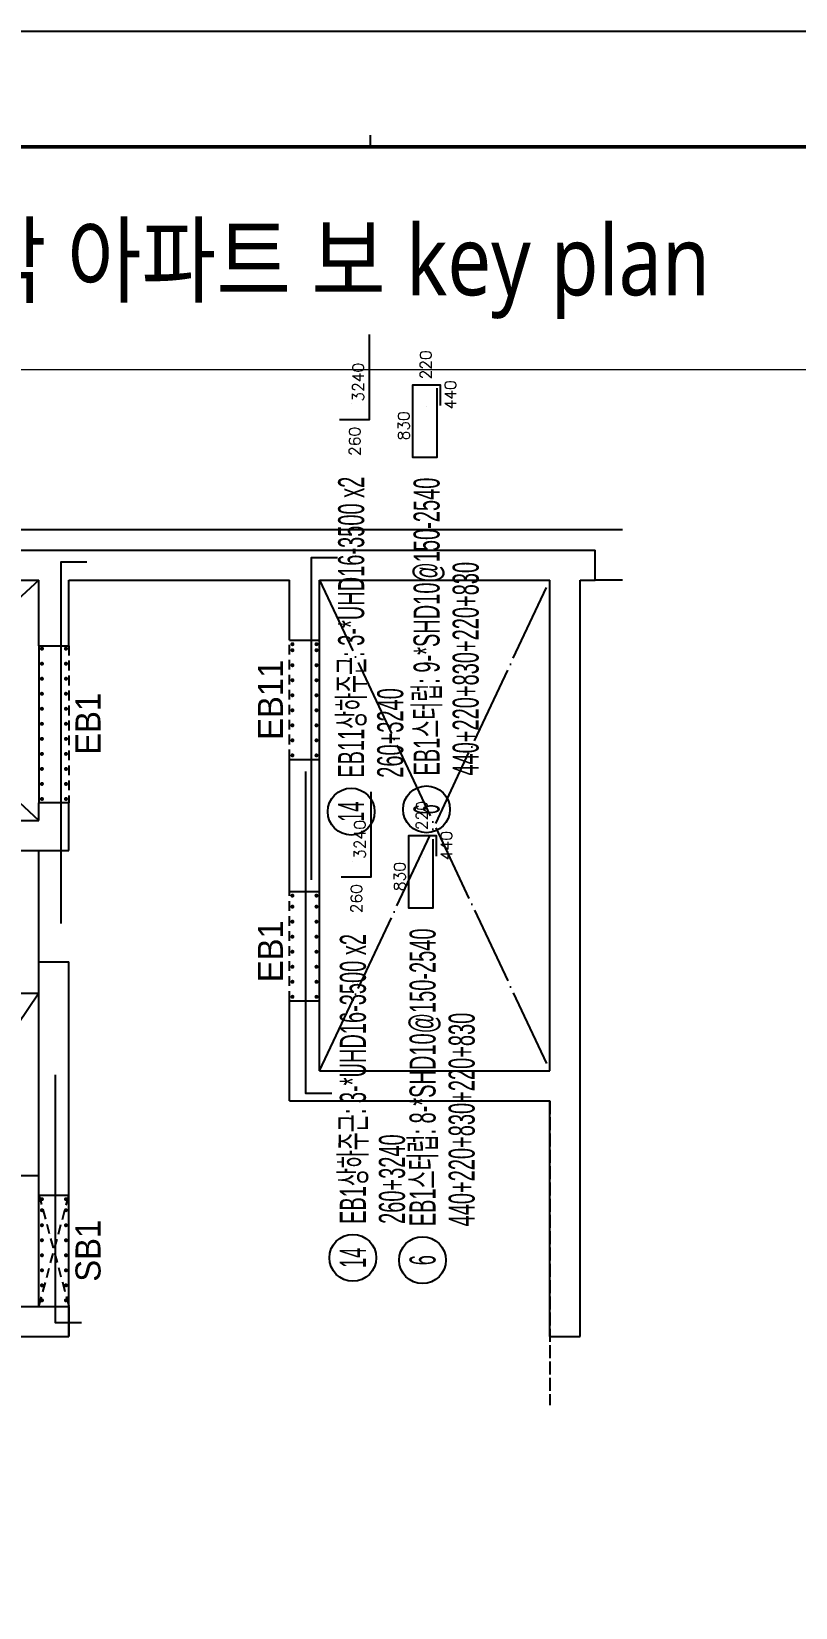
# Model space of a CAD drawing. Header units: millimetres. Extents: x 350420 to 672135, y -312840 to -44390.
# Drawn here: x 426848 to 434471, y -124419 to -108688 of the extents above; entities that cross this region are included whole.
import ezdxf
from ezdxf.enums import TextEntityAlignment as Align
from ezdxf.xclip import XClip

# ---------------------------------------------------------------- set-up
doc = ezdxf.new("R2010")
doc.units = ezdxf.units.MM
doc.header["$LTSCALE"] = 65
doc.header["$XCLIPFRAME"] = 0
for name, pattern in [('HID', [2.5, 2, -0.5]), ('XS-지하주차장$0$DDOT', [14, 12, -1, 0, -1]), ('XS-지하주차장$0$HID', [2.3, 1.5, -0.8])]:
    doc.linetypes.add(name, pattern=pattern)
for name, color, linetype in [('00', 7, 'Continuous'), ('NAME-B', 6, 'Continuous'), ('RP_TAG', 7, 'Continuous'), ('TEXT-배근', 3, 'Continuous'), ('XREBAR', 1, 'Continuous'), ('XS-지하주차장$0$AWG', 5, 'XS-지하주차장$0$HID'), ('XS-지하주차장$0$BEAM', 6, 'XS-지하주차장$0$HID'), ('XS-지하주차장$0$EL7', 7, 'Continuous'), ('XS-지하주차장$0$FP-CORE', 8, 'Continuous'), ('XS-지하주차장$0$OPEN', 9, 'XS-지하주차장$0$DDOT'), ('XS-지하주차장$0$W1', 2, 'Continuous'), ('XS-지하주차장$0$W1-H', 11, 'XS-지하주차장$0$HID')]:
    doc.layers.add(name, color=color, linetype=linetype)
doc.layers.add('XTITLE', color=22, linetype='Continuous', lineweight=0)
doc.styles.add('RPWK1', font='arial.ttf', dxfattribs={"bigfont": 'whgtxt.shx'})
doc.styles.add('RPWK2', font='romans.shx', dxfattribs={"bigfont": 'whgtxt.shx'})
doc.styles.add('돋움', font='malgun.ttf')
doc.styles.add('돋음', font='Dotum.ttf')

# ---------------------------------------------------------------- blocks, each defined once
blk = doc.blocks.new('dhs_sheet2e')
at = {"color": 7}
blk.add_line((20500.6, 57331.7), (20500.6, 57531.5), dxfattribs=at)
blk.add_lwpolyline([(84000, 0), (84000, 59329.4), (0, 59329.4), (0, 0)], close=True, dxfattribs=at)
at = {"color": 30, "const_width": 64.9}
blk.add_lwpolyline([(81003.6, 57331.7), (2996.4, 57331.7), (2996.4, 1997.6), (81003.6, 1997.6)], close=True, dxfattribs=at)
blk = doc.blocks.new('DFHDHBSD')
at = {"color": 255, "xscale": 0.5, "yscale": 0.5, "zscale": 0.5}
blk.add_blockref('dhs_sheet2e', (0, 0), dxfattribs=at)
blk = doc.blocks.new('zsdhdbgr')
at = {"layer": 'XS-지하주차장$0$AWG', "color": 5, "linetype": 'ByBlock'}
for p, q in [((26435, 19225), (18375, 19225)), ((26935, 18725), (25285, 18725))]:
    blk.add_line(p, q, dxfattribs=at)
at = {"layer": 'XS-지하주차장$0$BEAM'}
for p, q in [((22235, 16935), (22235, 18125)), ((20035, 18070), (20035, 16500)), ((22235, 14525), (22235, 15615)), ((19735, 12585), (20035, 11475)), ((19735, 11475), (20035, 12585))]:
    blk.add_line(p, q, dxfattribs=at)
at = {"layer": 'XS-지하주차장$0$EL7'}
for p, q in [((22535, 16935), (22535, 18125)), ((19735, 18070), (19735, 16500)), ((22535, 14525), (22535, 15615))]:
    blk.add_line(p, q, dxfattribs=at)
at = {"layer": 'XS-지하주차장$0$FP-CORE'}
for p, q in [((18367.5, 14600), (19735, 14600)), ((19735, 14600), (18502.5, 12780)), ((18367.5, 12780), (19735, 12780))]:
    blk.add_line(p, q, dxfattribs=at)
at = {"layer": 'XS-지하주차장$0$OPEN'}
for p, q in [((19735, 16325), (17135, 18725)), ((19735, 18725), (17135, 16325)), ((22535, 13825), (24835, 18725)), ((22535, 18725), (24835, 13825))]:
    blk.add_line(p, q, dxfattribs=at)
at = {"layer": 'XS-지하주차장$0$W1', "color": 8}
for p, q in [((16835, 19025), (25285, 19025)), ((25285, 18725), (25285, 19025)), ((17135, 18725), (19735, 18725)), ((19735, 18070), (19735, 18725)), ((20035, 18725), (22235, 18725)), ((20035, 18070), (20035, 18725)), ((22235, 18125), (22235, 18725)), ((22535, 18725), (24835, 18725)), ((22535, 18125), (22535, 18725)), ((24835, 13825), (24835, 18725)), ((25135, 11175), (25135, 18725)), ((25135, 18725), (25285, 18725)), ((22235, 18125), (22535, 18125)), ((19735, 18070), (20035, 18070)), ((22235, 15615), (22235, 16935)), ((22235, 16935), (22535, 16935)), ((22535, 15615), (22535, 16935)), ((19735, 16325), (19735, 16500)), ((20035, 16500), (19735, 16500)), ((20035, 16025), (20035, 16500)), ((17135, 16325), (19735, 16325)), ((17135, 16025), (20035, 16025)), ((22235, 15615), (22535, 15615)), ((19735, 11475), (19735, 14915)), ((19735, 14915), (20035, 14915)), ((20035, 11175), (20035, 14915)), ((22235, 13525), (22235, 14525)), ((22235, 14525), (22535, 14525)), ((22535, 13825), (22535, 14525)), ((22535, 13825), (24835, 13825)), ((22235, 13525), (24835, 13525)), ((24835, 11175), (24835, 13525)), ((17135, 11475), (19735, 11475)), ((17135, 11175), (20035, 11175)), ((24835, 11175), (25135, 11175))]:
    blk.add_line(p, q, dxfattribs=at)
at = {"layer": 'XS-지하주차장$0$W1', "color": 1, "linetype": 'HID'}
blk.add_lwpolyline([(24835, 13525), (24835, 9375)], dxfattribs=at)
at = {"layer": 'XS-지하주차장$0$W1-H', "color": 8, "linetype": 'ByBlock'}
for p, q in [((16835, 19025), (25285, 19025)), ((25285, 18725), (25285, 19025)), ((17135, 18725), (19735, 18725)), ((19735, 18070), (19735, 18725)), ((20035, 18725), (22235, 18725)), ((20035, 18070), (20035, 18725)), ((22235, 18125), (22235, 18725)), ((22535, 18725), (24835, 18725)), ((22535, 18125), (22535, 18725)), ((24835, 13825), (24835, 18725)), ((25135, 11175), (25135, 18725)), ((25135, 18725), (25285, 18725)), ((22235, 18125), (22535, 18125)), ((19735, 18070), (20035, 18070)), ((22235, 15615), (22235, 16935)), ((22235, 16935), (22535, 16935)), ((22535, 15615), (22535, 16935)), ((19735, 16325), (19735, 16500)), ((20035, 16500), (19735, 16500)), ((20035, 16025), (20035, 16500)), ((17135, 16325), (19735, 16325)), ((17135, 16025), (19735, 16025)), ((19735, 12585), (19735, 16025)), ((22235, 15615), (22535, 15615)), ((22235, 13525), (22235, 14525)), ((22235, 14525), (22535, 14525)), ((22535, 13825), (22535, 14525)), ((22535, 13825), (24835, 13825)), ((22235, 13525), (24835, 13525)), ((24835, 11175), (24835, 13525)), ((19735, 12585), (20035, 12585)), ((17135, 11475), (20035, 11475)), ((20035, 11475), (20035, 11175)), ((17135, 11175), (20035, 11175)), ((24835, 11175), (25135, 11175))]:
    blk.add_line(p, q, dxfattribs=at)
blk = doc.blocks.new('*U1706', base_point=(430749, -121185))
at = {"layer": 'RP_TAG', "color": 0, "linetype": 'Continuous', "ltscale": 100}
blk.add_circle((430749, -120952), 234, dxfattribs=at)
at = {"layer": 'RP_TAG', "color": 0, "linetype": 'Continuous', "ltscale": 100, "style": 'RPWK1', "oblique": 0, "width": 0.55}
for s, p in [('EB1스터럽: 8-*SHD10@150-2540', (430749, -120614)), ('440+220+830+220+830', (431139, -120615))]:
    blk.add_text(s, height=260, rotation=89.9945, dxfattribs=at).set_placement(p, align=Align.MIDDLE_LEFT)
at = {"layer": 'RP_TAG', "color": 0, "linetype": 'Continuous', "ltscale": 100, "style": 'RPWK1', "oblique": 360, "width": 0.5}
blk.add_text('6', height=260, rotation=89.9945, dxfattribs=at).set_placement((430749, -120952), align=Align.MIDDLE_CENTER)
blk = doc.blocks.new('*U1707', base_point=(430789, -116685))
at = {"layer": 'RP_TAG', "color": 0, "linetype": 'Continuous', "ltscale": 100}
blk.add_circle((430789, -116452), 234, dxfattribs=at)
at = {"layer": 'RP_TAG', "color": 0, "linetype": 'Continuous', "ltscale": 100, "style": 'RPWK1', "oblique": 360, "width": 0.55}
for s, p in [('EB1스터럽: 9-*SHD10@150-2540', (430789, -116114)), ('440+220+830+220+830', (431179, -116115))]:
    blk.add_text(s, height=260, rotation=89.9945, dxfattribs=at).set_placement(p, align=Align.MIDDLE_LEFT)
at = {"layer": 'RP_TAG', "color": 0, "linetype": 'Continuous', "ltscale": 100, "style": 'RPWK1', "oblique": 360, "width": 0.5}
blk.add_text('6', height=260, rotation=89.9945, dxfattribs=at).set_placement((430789, -116452), align=Align.MIDDLE_CENTER)
blk = doc.blocks.new('*U1710', base_point=(430054, -121162))
at = {"layer": 'RP_TAG', "color": 0, "linetype": 'Continuous', "ltscale": 100}
blk.add_circle((430054, -120929), 234, dxfattribs=at)
at = {"layer": 'RP_TAG', "color": 0, "linetype": 'Continuous', "ltscale": 100, "style": 'RPWK1', "oblique": 0, "width": 0.55}
for s, p in [('EB1상하주근: 3-*UHD16-3500 x2', (430054, -120591)), ('260+3240', (430444, -120591))]:
    blk.add_text(s, height=260, rotation=89.9945, dxfattribs=at).set_placement(p, align=Align.MIDDLE_LEFT)
at = {"layer": 'RP_TAG', "color": 0, "linetype": 'Continuous', "ltscale": 100, "style": 'RPWK1', "oblique": 360, "width": 0.5}
blk.add_text('14', height=260, rotation=89.9945, dxfattribs=at).set_placement((430054, -120929), align=Align.MIDDLE_CENTER)
blk = doc.blocks.new('*U1711', base_point=(430037, -116708))
at = {"layer": 'RP_TAG', "color": 0, "linetype": 'Continuous', "ltscale": 100}
blk.add_circle((430037, -116475), 234, dxfattribs=at)
at = {"layer": 'RP_TAG', "color": 0, "linetype": 'Continuous', "ltscale": 100, "style": 'RPWK1', "oblique": 360, "width": 0.55}
for s, p in [('EB11상하주근: 3-*UHD16-3500 x2', (430037, -116137)), ('260+3240', (430427, -116137))]:
    blk.add_text(s, height=260, rotation=89.9945, dxfattribs=at).set_placement(p, align=Align.MIDDLE_LEFT)
at = {"layer": 'RP_TAG', "color": 0, "linetype": 'Continuous', "ltscale": 100, "style": 'RPWK1', "oblique": 360, "width": 0.5}
blk.add_text('14', height=260, rotation=89.9945, dxfattribs=at).set_placement((430037, -116475), align=Align.MIDDLE_CENTER)

msp = doc.modelspace()

# ---------------------------------------------------------------- linework, layer by layer
at = {"layer": 'RP_TAG', "color": 250, "linetype": 'Continuous', "ltscale": 100}
for p, q in [((430037.3, -112403.4), (430037.3, -112403.4)), ((430789.7, -112432.1), (430789.7, -112432.1)), ((430054.2, -116968.2), (430054.2, -116968.2)), ((430749.7, -116932.1), (430749.7, -116932.1))]:
    msp.add_line(p, q, dxfattribs=at)
at = {"layer": 'RP_TAG', "color": 1, "linetype": 'Continuous', "ltscale": 100}
for points in [[(429921.3, -112560.6), (430221.4, -112560.6), (430221.4, -111713.4)], [(430928.5, -112420.9), (430928.5, -112218.4), (430648.1, -112218.4), (430648, -112936.5), (430894.7, -112936.5), (430894.8, -112248.9)], [(429938.1, -117125.3), (430238.2, -117125.4), (430238.3, -116278.2)], [(430888.5, -116920.9), (430888.5, -116718.4), (430608.1, -116718.4), (430608, -117436.5), (430854.7, -117436.5), (430854.8, -116748.9)]]:
    msp.add_lwpolyline(points, dxfattribs=at)
at = {"layer": 'TEXT-배근'}
for points in [[(427399.6, -113986.1), (427139.6, -113986.1), (427139.6, -117591.1)], [(429899.6, -113941.1), (429639.6, -113941.1), (429639.6, -117156.1)], [(429845.1, -119288.7), (429585.1, -119288.7), (429585.1, -116073.7)], [(427345.1, -121578.7), (427085.1, -121578.7), (427085.1, -119103.7)]]:
    msp.add_lwpolyline(points, dxfattribs=at)
at = {"layer": 'XREBAR', "color": 30, "linetype": 'Continuous', "ltscale": 2.59033e-317, "const_width": 20}
for points in [[(426941.1, -114848.7, -1), (426961.1, -114848.7, -1), (426941.1, -114848.7)], [(427181.1, -114848.7, -1), (427201.1, -114848.7, -1), (427181.1, -114848.7)], [(429441.1, -114803.7, -1), (429461.1, -114803.7, -1), (429441.1, -114803.7)], [(429681.1, -114803.7, -1), (429701.1, -114803.7, -1), (429681.1, -114803.7)], [(426941.1, -114998.7, -1), (426961.1, -114998.7, -1), (426941.1, -114998.7)], [(427181.1, -114998.7, -1), (427201.1, -114998.7, -1), (427181.1, -114998.7)], [(429441.1, -114863.7, -1), (429461.1, -114863.7, -1), (429441.1, -114863.7)], [(429441.1, -115013.7, -1), (429461.1, -115013.7, -1), (429441.1, -115013.7)], [(429681.1, -114863.7, -1), (429701.1, -114863.7, -1), (429681.1, -114863.7)], [(429681.1, -115013.7, -1), (429701.1, -115013.7, -1), (429681.1, -115013.7)], [(426941.1, -115148.7, -1), (426961.1, -115148.7, -1), (426941.1, -115148.7)], [(427181.1, -115148.7, -1), (427201.1, -115148.7, -1), (427181.1, -115148.7)], [(429441.1, -115163.7, -1), (429461.1, -115163.7, -1), (429441.1, -115163.7)], [(429681.1, -115163.7, -1), (429701.1, -115163.7, -1), (429681.1, -115163.7)], [(426941.1, -115298.7, -1), (426961.1, -115298.7, -1), (426941.1, -115298.7)], [(427181.1, -115298.7, -1), (427201.1, -115298.7, -1), (427181.1, -115298.7)], [(429441.1, -115313.7, -1), (429461.1, -115313.7, -1), (429441.1, -115313.7)], [(429681.1, -115313.7, -1), (429701.1, -115313.7, -1), (429681.1, -115313.7)], [(426941.1, -115448.7, -1), (426961.1, -115448.7, -1), (426941.1, -115448.7)], [(427181.1, -115448.7, -1), (427201.1, -115448.7, -1), (427181.1, -115448.7)], [(429441.1, -115463.7, -1), (429461.1, -115463.7, -1), (429441.1, -115463.7)], [(429681.1, -115463.7, -1), (429701.1, -115463.7, -1), (429681.1, -115463.7)], [(426941.1, -115598.7, -1), (426961.1, -115598.7, -1), (426941.1, -115598.7)], [(427181.1, -115598.7, -1), (427201.1, -115598.7, -1), (427181.1, -115598.7)], [(429441.1, -115613.7, -1), (429461.1, -115613.7, -1), (429441.1, -115613.7)], [(429681.1, -115613.7, -1), (429701.1, -115613.7, -1), (429681.1, -115613.7)], [(426941.1, -115748.7, -1), (426961.1, -115748.7, -1), (426941.1, -115748.7)], [(427181.1, -115748.7, -1), (427201.1, -115748.7, -1), (427181.1, -115748.7)], [(429441.1, -115763.7, -1), (429461.1, -115763.7, -1), (429441.1, -115763.7)], [(429681.1, -115763.7, -1), (429701.1, -115763.7, -1), (429681.1, -115763.7)], [(426941.1, -115898.7, -1), (426961.1, -115898.7, -1), (426941.1, -115898.7)], [(427181.1, -115898.7, -1), (427201.1, -115898.7, -1), (427181.1, -115898.7)], [(429441.1, -115913.7, -1), (429461.1, -115913.7, -1), (429441.1, -115913.7)], [(429681.1, -115913.7, -1), (429701.1, -115913.7, -1), (429681.1, -115913.7)], [(426941.1, -116048.7, -1), (426961.1, -116048.7, -1), (426941.1, -116048.7)], [(427181.1, -116048.7, -1), (427201.1, -116048.7, -1), (427181.1, -116048.7)], [(426941.1, -116198.7, -1), (426961.1, -116198.7, -1), (426941.1, -116198.7)], [(427181.1, -116198.7, -1), (427201.1, -116198.7, -1), (427181.1, -116198.7)], [(426941.1, -116348.7, -1), (426961.1, -116348.7, -1), (426941.1, -116348.7)], [(427181.1, -116348.7, -1), (427201.1, -116348.7, -1), (427181.1, -116348.7)], [(429441.1, -117313.7, -1), (429461.1, -117313.7, -1), (429441.1, -117313.7)], [(429681.1, -117313.7, -1), (429701.1, -117313.7, -1), (429681.1, -117313.7)], [(429441.1, -117423.7, -1), (429461.1, -117423.7, -1), (429441.1, -117423.7)], [(429681.1, -117423.7, -1), (429701.1, -117423.7, -1), (429681.1, -117423.7)], [(429441.1, -117573.7, -1), (429461.1, -117573.7, -1), (429441.1, -117573.7)], [(429681.1, -117573.7, -1), (429701.1, -117573.7, -1), (429681.1, -117573.7)], [(429441.1, -117723.7, -1), (429461.1, -117723.7, -1), (429441.1, -117723.7)], [(429681.1, -117723.7, -1), (429701.1, -117723.7, -1), (429681.1, -117723.7)], [(429441.1, -117873.7, -1), (429461.1, -117873.7, -1), (429441.1, -117873.7)], [(429681.1, -117873.7, -1), (429701.1, -117873.7, -1), (429681.1, -117873.7)], [(429441.1, -118023.7, -1), (429461.1, -118023.7, -1), (429441.1, -118023.7)], [(429681.1, -118023.7, -1), (429701.1, -118023.7, -1), (429681.1, -118023.7)], [(429441.1, -118173.7, -1), (429461.1, -118173.7, -1), (429441.1, -118173.7)], [(429681.1, -118173.7, -1), (429701.1, -118173.7, -1), (429681.1, -118173.7)], [(429441.1, -118323.7, -1), (429461.1, -118323.7, -1), (429441.1, -118323.7)], [(429681.1, -118323.7, -1), (429701.1, -118323.7, -1), (429681.1, -118323.7)], [(426941.1, -120343.7, -1), (426961.1, -120343.7, -1), (426941.1, -120343.7)], [(427181.1, -120343.7, -1), (427201.1, -120343.7, -1), (427181.1, -120343.7)], [(426941.1, -120453.7, -1), (426961.1, -120453.7, -1), (426941.1, -120453.7)], [(427181.1, -120453.7, -1), (427201.1, -120453.7, -1), (427181.1, -120453.7)], [(426941.1, -120603.7, -1), (426961.1, -120603.7, -1), (426941.1, -120603.7)], [(427181.1, -120603.7, -1), (427201.1, -120603.7, -1), (427181.1, -120603.7)], [(426941.1, -120753.7, -1), (426961.1, -120753.7, -1), (426941.1, -120753.7)], [(427181.1, -120753.7, -1), (427201.1, -120753.7, -1), (427181.1, -120753.7)], [(426941.1, -120903.7, -1), (426961.1, -120903.7, -1), (426941.1, -120903.7)], [(427181.1, -120903.7, -1), (427201.1, -120903.7, -1), (427181.1, -120903.7)], [(426941.1, -121053.7, -1), (426961.1, -121053.7, -1), (426941.1, -121053.7)], [(427181.1, -121053.7, -1), (427201.1, -121053.7, -1), (427181.1, -121053.7)], [(426941.1, -121203.7, -1), (426961.1, -121203.7, -1), (426941.1, -121203.7)], [(427181.1, -121203.7, -1), (427201.1, -121203.7, -1), (427181.1, -121203.7)], [(426941.1, -121353.7, -1), (426961.1, -121353.7, -1), (426941.1, -121353.7)], [(427181.1, -121353.7, -1), (427201.1, -121353.7, -1), (427181.1, -121353.7)]]:
    msp.add_lwpolyline(points, format="xyb", dxfattribs=at)
at = {"layer": 'XTITLE', "color": 3, "ltscale": 2}
msp.add_lwpolyline([(420146.9, -109838.6), (435868.7, -109838.6), (435868.7, -112064), (420146.9, -112064)], close=True, dxfattribs=at)

# ---------------------------------------------------------------- block references
at = {"layer": '00', "xscale": 1.151999997279834, "yscale": 1.151999997279834, "zscale": 1.151999997279834}
msp.add_blockref('DFHDHBSD', (418420.9, -142861.7), dxfattribs=at)
at = {"layer": '00'}
ref = msp.add_blockref('zsdhdbgr', (407186.1, -132888.7), dxfattribs=at)
XClip(ref).set_block_clipping_path([(16020.2001717574, 10489.9999999902), (25560.2001717574, 19619.9999999902)])
at = {"layer": 'RP_TAG', "color": 171, "linetype": 'Continuous', "ltscale": 1.15363e-317}
for name, p in [('*U1711', (430036.9, -116708.1)), ('*U1710', (430053.8, -121161.8))]:
    msp.add_blockref(name, p, dxfattribs=at)
at = {"layer": 'RP_TAG', "color": 30, "linetype": 'Continuous', "ltscale": 1.15363e-317}
for name, p in [('*U1707', (430789.3, -116685.5)), ('*U1706', (430749.3, -121185.5))]:
    msp.add_blockref(name, p, dxfattribs=at)

# ---------------------------------------------------------------- texts
at = {"layer": 'NAME-B', "style": '돋음'}
for s, p in [('EB11', (429231.1, -115358.7)), ('EB1', (427411.1, -115598.7)), ('EB1', (429231.1, -117868.7)), ('SB1', (427411.1, -120858.7))]:
    msp.add_text(s, height=250, rotation=90, dxfattribs=at).set_placement(p, align=Align.MIDDLE)
at = {"layer": 'RP_TAG', "color": 2, "linetype": 'Continuous', "ltscale": 100, "style": 'RPWK2'}
for p in [(430872.5, -112160.9), (430832.5, -116660.9)]:
    msp.add_text('220', height=113.24, rotation=89.99448, dxfattribs=at).set_placement(p, align=Align.BOTTOM_LEFT)
for s, p in [('3240', (430197.7, -112188.6)), ('440', (431118, -112314.6)), ('830', (430652.6, -112624.1)), ('3240', (430214.5, -116753.4)), ('440', (431078, -116814.6)), ('830', (430612.6, -117124.1))]:
    msp.add_text(s, height=113.24, rotation=89.99448, dxfattribs=at).set_placement(p, align=Align.BOTTOM_CENTER)
for p in [(430164, -112634), (430180.8, -117198.7)]:
    msp.add_text('260', height=113.24, rotation=89.99448, dxfattribs=at).set_placement(p, align=Align.BOTTOM_RIGHT)
at = {"layer": 'XTITLE', "color": 2, "style": '돋움', "width": 0.85}
msp.add_text('106동 지하1층바닥 아파트 보 key plan', height=699.008, dxfattribs=at).set_placement((420553.1, -110971.8), align=Align.MIDDLE_LEFT)

doc.saveas('drawing.dxf')
